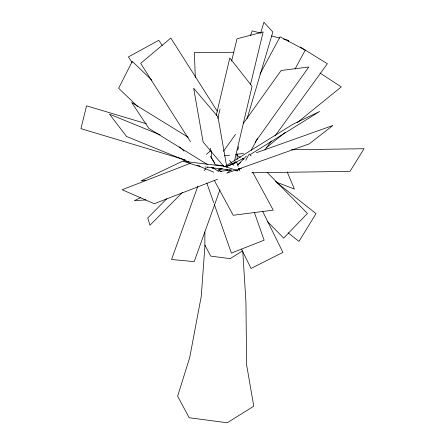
<?xml version="1.0" encoding="UTF-8"?>
<svg xmlns="http://www.w3.org/2000/svg" width="445" height="445" viewBox="0 0 445 445"><rect width="100%" height="100%" fill="white"/><g stroke="black" fill="none" stroke-linecap="round" stroke-linejoin="round"><path stroke-width="0.67" d="M204.989 245.128L201.268 296.236L189.737 357.43L177.638 396.2L189.164 417.744L227.239 422.75L253.789 406.213L246.619 364.911L245.935 302.111L242.786 251.547M216.253 115.389L229.787 57.967L252.076 86.302L234.56 160.617M233.441 165.345L234.242 161.969M210.613 148.268L209.962 150.972L211.269 150.627M217.772 118.537L220.053 109.075M231.606 61.093L236.979 38.798L263.167 31.945L250.474 84.656M260.748 32.863L263.907 22.25L272.868 31.99L247.003 118.882M237.719 150.054L238.709 146.739M197.78 186.394L171.57 259.502L194.204 261.621L219.947 189.815M250.513 35.411L252.215 30.861L260.865 33.125M288.327 41.752L288.811 40.456L283.487 39.06M259.958 74.098L280.1 36.807L305.242 50.151L295.007 69.103M245.807 160.194L248.783 154.693M251.091 150.41L257.694 138.184M238.72 169.595L239.427 168.46M223.429 151.3L235.533 134.346M243.198 123.61L281.129 70.482L308.836 66.995L255.169 142.161M264.853 149.987L271.35 141.026M275.004 135.986L327.381 63.73L300.208 46.992M237.791 164.939L246.358 156.039M166.769 198.743L147.773 217.933L149.965 225.242L182.6 192.273M204.033 170.624L205.979 168.655M206.953 167.67L207.926 166.686M206.413 154.315L210.568 150.822M266.038 147.907L285.384 132.221M297.204 122.631L341.271 86.903L320.066 73.063M231.172 169.845L226.872 173.188L309.225 143.88L332.86 125.507L256.392 152.724M237.613 164.839L240.84 162.33M229.748 165.412L232.396 163.766L226.366 166.647M234.504 162.447L235.555 161.791M242.469 250.969L230.126 258.656L210.735 256.109L204.867 245.139L204.867 231.934M222.066 168.282L219.135 170.101L222.144 168.661M224.413 166.819L293.099 124.161L319.627 111.478L250.351 154.504M233.603 163.187L243.248 158.576M185.409 159.883L141.121 180.837L145.865 180.542M140.598 197.702L134.362 200.651L145.888 199.933M218.545 169.551L221.693 168.316M226.093 166.58L236.79 162.369L238.17 166.291M190.438 163.287L122.097 189.742L154.293 203.715L217.477 179.257M220.114 171.364L230.126 170.085M238.804 168.972L241.474 168.633M224.413 155.806L229.692 155.144M235.633 154.393L243.548 153.397M291.475 149.759L364.066 148.73L349.998 171.386L251.826 172.777M233.797 52.271L194.37 52.538L195.316 77.513M205.112 166.942L206.452 167.103M207.793 167.264L231.934 170.174M235.283 170.58L237.964 170.902M223.412 165.779L215.274 164.706L211.375 157.419L211.375 151.167M271.511 35.917L279.493 38.014M146.45 123.771L86.58 105.827L80.934 128.65L184.703 159.749M237.986 170.774L223.618 166.157L183.385 161.307L198.403 166.135M276.406 182.144L294.412 189.081L287.225 171.97M160.183 134.913L109.526 114.187L126.536 136.459L189.375 162.169M197.074 165.317L213.745 172.137M212.983 167.776L214.84 168.583M217.939 169.929L221.655 171.542M236.829 155.427L240.422 157.335M242.219 158.287L244.016 159.243M188.291 137.338L131.653 102.45L148.886 128.449L207.292 164.428M212.015 167.337L219.09 171.698M275.449 181.482L316.028 213.639L298.962 241.39L288.137 232.813M151.773 80.122L132.293 61.393L118.643 88.249L137.622 106.5M179.58 146.839L184.074 151.161M199.06 165.568L200.055 166.53M249.239 154.042L251.18 156.023M267.172 172.36L307.395 213.45L283.66 238.103L267.184 221.271M223.974 166.636L203.104 142.005L193.658 88.221L218.006 116.957L226.85 167.337M226.143 169.2L227.451 170.741L227.211 169.378M229.587 160.439L232.585 164.255M211.853 167.353L212.666 168.416M210.212 156.195L214.707 162.976M162.208 45.518L158.787 40.306L128.421 56.904L132.221 62.701M217.249 111.155L170.83 38.048L140.681 63.346L190.443 141.716M252.793 172.393L273.252 210.14L233.202 215.263L214.395 180.559M262.65 211.331L282.92 252.404L251.047 268.452L241.529 249.161M238.859 168.255L239.777 170.869M254.473 212.721L264.119 240.183L231.4 253.071L214.179 204.027M206.83 183.101L213.717 202.72M237.141 153.864L237.141 159.421"/></g></svg>
